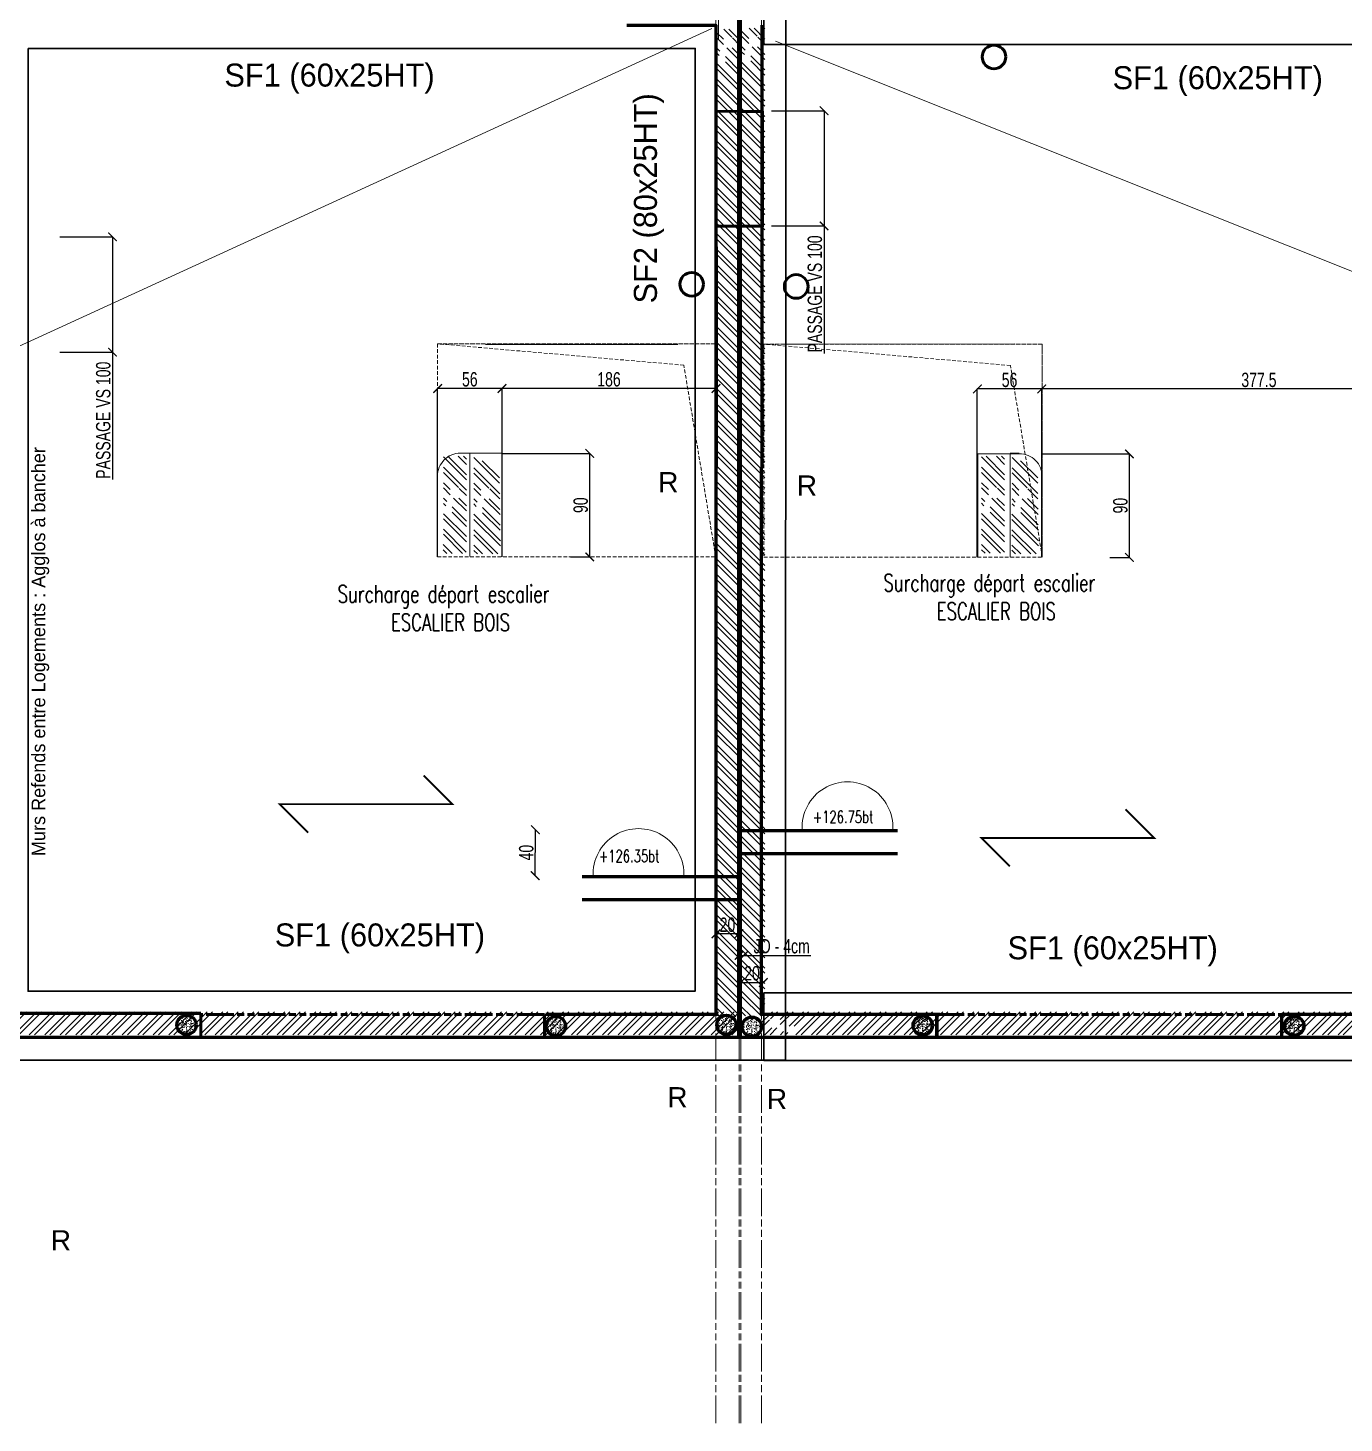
# Model space of a CAD drawing. Header units: metres. Extents: x -12536 to 12621, y -17191 to 9596.
# Drawn here: x -5054 to -3909, y -3121 to -1907 of the extents above; entities that cross this region are included whole.
import ezdxf

# ---------------------------------------------------------------- set-up
doc = ezdxf.new("R2010")
doc.units = ezdxf.units.M
doc.header["$MEASUREMENT"] = 0
doc.header["$PDMODE"] = 2
doc.header["$PDSIZE"] = 0.25
doc.linetypes.add('ACAD_ISO09W100', pattern=[45, 24, -3, 6, -3, 6, -3])
doc.linetypes.add('CACHE2', pattern=[4.7625, 3.175, -1.5875])
for name, color, linetype, lineweight in [('B-COT', 1, 'Continuous', 18), ('B-HAC', 8, 'Continuous', 9), ('B-HACH', 8, 'Continuous', 9), ('B-TEXT-NIVEAU', 3, 'Continuous', 20), ('B-TITRE POTEAUX', 7, 'Continuous', 60), ('B-VOILE-BA', 7, 'Continuous', 60), ('DALLE', 5, 'Continuous', 9)]:
    doc.layers.add(name, color=color, linetype=linetype, lineweight=lineweight)
doc.layers.add('B-HATCH-RELEVE', color=7, linetype='Continuous')
doc.layers.add('Calque commun', color=7, linetype='Continuous')
doc.styles.add('Arial', font='arial.ttf', dxfattribs={"height": 0.128})
doc.styles.add('Century Gothic4', font='GOTHIC.TTF', dxfattribs={"height": 0.4})
doc.styles.add('TEXTE', font='arial.ttf', dxfattribs={"width": 0.7})
doc.styles.add('TEXTE100', font='romans.shx', dxfattribs={"width": 0.7, "height": 0.3})
doc.dimstyles.new('COT 50', dxfattribs={"dimscale": 0.05, "dimtxt": 250, "dimasz": 150, "dimexe": 1, "dimexo": 2, "dimgap": 30, "dimtad": 1, "dimdec": 1, "dimrnd": 0.5, "dimzin": 12, "dimdsep": 46, "dimtxsty": 'TEXTE', "dimblk1": 'ARCHTICK', "dimblk2": 'ARCHTICK', "dimsah": 1, "dimcen": 0, "dimdle": 1.5, "dimclrd": 1, "dimclre": 1, "dimclrt": 3, "dimadec": 0, "dimazin": 0, "dimtfac": 1, "dimtdec": 1, "dimtmove": 0, "dimatfit": 3, "dimldrblk": 'ARCHTICK', "dimfxl": 1, "dimtolj": 1, "dimtzin": 0, "dimarcsym": 0})

# ---------------------------------------------------------------- blocks, each defined once
blk = doc.blocks.new('_ArchTick')
at = {"color": 0, "linetype": 'ByBlock', "const_width": 0.15}
blk.add_lwpolyline([(-0.5, -0.5), (0.5, 0.5)], dxfattribs=at)
blk = doc.blocks.new('*D1848')
at = {"layer": 'B-HATCH-RELEVE', "color": 1, "lineweight": -2, "transparency": 16777216}
for p, q in [((-4172.1, -2277.6), (-4095.9, -2277.6)), ((-4096, -2367.7), (-4096, -2277.6)), ((-4112.9, -2367.6), (-4095.9, -2367.6))]:
    blk.add_line(p, q, dxfattribs=at)
at = {"layer": 'Defpoints', "color": 0, "transparency": 16777216}
for p in [(-4172.2, -2277.6), (-4096, -2277.6), (-4113, -2367.6)]:
    blk.add_point(p, dxfattribs=at)
at = {"layer": 'B-HATCH-RELEVE', "color": 1, "lineweight": -2, "transparency": 16777216, "xscale": 7.5, "yscale": 7.5, "zscale": 7.5}
for p, rotation in [((-4096, -2277.6), 90), ((-4096, -2367.6), 270)]:
    blk.add_blockref('_ArchTick', p, dxfattribs=dict(at, rotation=rotation))
at = {"layer": 'B-HATCH-RELEVE', "color": 3, "transparency": 16777216, "insert": (-4103.8, -2322.6), "char_height": 12.5, "attachment_point": 5, "rotation": 90, "style": 'TEXTE'}
blk.add_mtext('\\A1;90', dxfattribs=at)
blk = doc.blocks.new('*D1849')
at = {"layer": 'B-HATCH-RELEVE', "color": 1, "lineweight": -2, "transparency": 16777216}
for p, q in [((-3794.5, -2221.1), (-4172.3, -2221.1)), ((-4172.2, -2367.5), (-4172.2, -2221.1)), ((-3794.6, -2367.5), (-3794.6, -2221.1))]:
    blk.add_line(p, q, dxfattribs=at)
at = {"layer": 'Defpoints', "color": 0, "transparency": 16777216}
for p in [(-4172.2, -2221.1), (-4172.2, -2367.6), (-3794.6, -2367.6)]:
    blk.add_point(p, dxfattribs=at)
at = {"layer": 'B-HATCH-RELEVE', "color": 1, "lineweight": -2, "transparency": 16777216, "xscale": 7.5, "yscale": 7.5, "zscale": 7.5, "rotation": 180}
blk.add_blockref('_ArchTick', (-4172.2, -2221.1), dxfattribs=at)
at = {"layer": 'B-HATCH-RELEVE', "color": 1, "lineweight": -2, "transparency": 16777216, "xscale": 7.5, "yscale": 7.5, "zscale": 7.5}
blk.add_blockref('_ArchTick', (-3794.6, -2221.1), dxfattribs=at)
at = {"layer": 'B-HATCH-RELEVE', "color": 3, "transparency": 16777216, "insert": (-3983.4, -2213.3), "char_height": 12.5, "attachment_point": 5, "style": 'TEXTE'}
blk.add_mtext('\\A1;377.5', dxfattribs=at)
blk = doc.blocks.new('*D1850')
at = {"layer": 'B-HATCH-RELEVE', "color": 1, "lineweight": -2, "transparency": 16777216}
for p, q in [((-4172.2, -2221.1), (-4228.3, -2221.1)), ((-4228.2, -2367.5), (-4228.2, -2221.1)), ((-4172.2, -2367.5), (-4172.2, -2221.1))]:
    blk.add_line(p, q, dxfattribs=at)
at = {"layer": 'Defpoints', "color": 0, "transparency": 16777216}
for p in [(-4228.2, -2221.1), (-4228.2, -2367.6), (-4172.2, -2367.6)]:
    blk.add_point(p, dxfattribs=at)
at = {"layer": 'B-HATCH-RELEVE', "color": 1, "lineweight": -2, "transparency": 16777216, "xscale": 7.5, "yscale": 7.5, "zscale": 7.5, "rotation": 180}
blk.add_blockref('_ArchTick', (-4228.2, -2221.1), dxfattribs=at)
at = {"layer": 'B-HATCH-RELEVE', "color": 1, "lineweight": -2, "transparency": 16777216, "xscale": 7.5, "yscale": 7.5, "zscale": 7.5}
blk.add_blockref('_ArchTick', (-4172.2, -2221.1), dxfattribs=at)
at = {"layer": 'B-HATCH-RELEVE', "color": 3, "transparency": 16777216, "insert": (-4200.2, -2213.3), "char_height": 12.5, "attachment_point": 5, "style": 'TEXTE'}
blk.add_mtext('\\A1;56', dxfattribs=at)
blk = doc.blocks.new('*D1854')
at = {"layer": 'B-HATCH-RELEVE', "color": 1, "lineweight": -2, "transparency": 16777216}
for p, q in [((-4641.3, -2277.2), (-4565.1, -2277.2)), ((-4565.1, -2367.3), (-4565.1, -2277.1)), ((-4582, -2367.2), (-4565.1, -2367.2))]:
    blk.add_line(p, q, dxfattribs=at)
at = {"layer": 'Defpoints', "color": 0, "transparency": 16777216}
for p in [(-4641.4, -2277.2), (-4565.1, -2277.2), (-4582.1, -2367.2)]:
    blk.add_point(p, dxfattribs=at)
at = {"layer": 'B-HATCH-RELEVE', "color": 1, "lineweight": -2, "transparency": 16777216, "xscale": 7.5, "yscale": 7.5, "zscale": 7.5}
for p, rotation in [((-4565.1, -2277.2), 90), ((-4565.1, -2367.2), 270)]:
    blk.add_blockref('_ArchTick', p, dxfattribs=dict(at, rotation=rotation))
at = {"layer": 'B-HATCH-RELEVE', "color": 3, "transparency": 16777216, "insert": (-4573, -2322.2), "char_height": 12.5, "attachment_point": 5, "rotation": 90, "style": 'TEXTE'}
blk.add_mtext('\\A1;90', dxfattribs=at)
blk = doc.blocks.new('*D1855')
at = {"layer": 'B-HATCH-RELEVE', "color": 1, "lineweight": -2, "transparency": 16777216}
for p, q in [((-4455.3, -2220.7), (-4641.5, -2220.7)), ((-4641.4, -2367.1), (-4641.4, -2220.7)), ((-4455.4, -2367.1), (-4455.4, -2220.7))]:
    blk.add_line(p, q, dxfattribs=at)
at = {"layer": 'Defpoints', "color": 0, "transparency": 16777216}
for p in [(-4641.4, -2220.7), (-4641.4, -2367.2), (-4455.4, -2367.2)]:
    blk.add_point(p, dxfattribs=at)
at = {"layer": 'B-HATCH-RELEVE', "color": 1, "lineweight": -2, "transparency": 16777216, "xscale": 7.5, "yscale": 7.5, "zscale": 7.5, "rotation": 180}
blk.add_blockref('_ArchTick', (-4641.4, -2220.7), dxfattribs=at)
at = {"layer": 'B-HATCH-RELEVE', "color": 1, "lineweight": -2, "transparency": 16777216, "xscale": 7.5, "yscale": 7.5, "zscale": 7.5}
blk.add_blockref('_ArchTick', (-4455.4, -2220.7), dxfattribs=at)
at = {"layer": 'B-HATCH-RELEVE', "color": 3, "transparency": 16777216, "insert": (-4548.4, -2212.8), "char_height": 12.5, "attachment_point": 5, "style": 'TEXTE'}
blk.add_mtext('\\A1;186', dxfattribs=at)
blk = doc.blocks.new('*D1856')
at = {"layer": 'B-HATCH-RELEVE', "color": 1, "lineweight": -2, "transparency": 16777216}
for p, q in [((-4641.3, -2220.7), (-4697.5, -2220.7)), ((-4697.4, -2367.1), (-4697.4, -2220.7)), ((-4641.4, -2367.1), (-4641.4, -2220.7))]:
    blk.add_line(p, q, dxfattribs=at)
at = {"layer": 'Defpoints', "color": 0, "transparency": 16777216}
for p in [(-4697.4, -2220.7), (-4697.4, -2367.2), (-4641.4, -2367.2)]:
    blk.add_point(p, dxfattribs=at)
at = {"layer": 'B-HATCH-RELEVE', "color": 1, "lineweight": -2, "transparency": 16777216, "xscale": 7.5, "yscale": 7.5, "zscale": 7.5, "rotation": 180}
blk.add_blockref('_ArchTick', (-4697.4, -2220.7), dxfattribs=at)
at = {"layer": 'B-HATCH-RELEVE', "color": 1, "lineweight": -2, "transparency": 16777216, "xscale": 7.5, "yscale": 7.5, "zscale": 7.5}
blk.add_blockref('_ArchTick', (-4641.4, -2220.7), dxfattribs=at)
at = {"layer": 'B-HATCH-RELEVE', "color": 3, "transparency": 16777216, "insert": (-4669.4, -2212.8), "char_height": 12.5, "attachment_point": 5, "style": 'TEXTE'}
blk.add_mtext('\\A1;56', dxfattribs=at)
blk = doc.blocks.new('*D1857')
at = {"layer": 'B-HATCH-RELEVE', "color": 1, "linetype": 'ByBlock', "lineweight": -2, "transparency": 16777216}
for p, q in [((-4612.6, -2644.5), (-4612.4, -2604.4)), ((-4612.4, -2604.5), (-4612.4, -2604.5)), ((-4612.6, -2644.4), (-4612.6, -2644.4))]:
    blk.add_line(p, q, dxfattribs=at)
at = {"layer": 'Defpoints', "color": 0, "transparency": 16777216}
for p in [(-4612.4, -2604.5), (-4433.9, -2605.3), (-4434.1, -2645.3)]:
    blk.add_point(p, dxfattribs=at)
at = {"layer": 'B-HATCH-RELEVE', "color": 1, "lineweight": -2, "transparency": 16777216, "xscale": 7.5, "yscale": 7.5, "zscale": 7.5}
for p, rotation in [((-4612.4, -2604.5), 89.7202631733042), ((-4612.6, -2644.4), 269.7202631733042)]:
    blk.add_blockref('_ArchTick', p, dxfattribs=dict(at, rotation=rotation))
at = {"layer": 'B-HATCH-RELEVE', "color": 3, "transparency": 16777216, "insert": (-4620.3, -2624.4), "char_height": 12.5, "attachment_point": 5, "rotation": 89.7203, "style": 'TEXTE'}
blk.add_mtext('\\A1;40', dxfattribs=at)
blk = doc.blocks.new('*D1858')
at = {"layer": 'B-HATCH-RELEVE', "color": 1, "linetype": 'ByBlock', "lineweight": -2, "transparency": 16777216}
for p, q in [((-4435.4, -2713.8), (-4431.2, -2713.8)), ((-4435.3, -2713.8), (-4435.3, -2713.8)), ((-4431.2, -2713.8), (-4431.2, -2713.8)), ((-4431.2, -2713.8), (-4372.9, -2713.8))]:
    blk.add_line(p, q, dxfattribs=at)
at = {"layer": 'Defpoints', "color": 0, "transparency": 16777216}
for p in [(-4435.3, -2645.9), (-4431.2, -2645.9), (-4431.2, -2713.8)]:
    blk.add_point(p, dxfattribs=at)
at = {"layer": 'B-HATCH-RELEVE', "color": 1, "lineweight": -2, "transparency": 16777216, "xscale": 7.5, "yscale": 7.5, "zscale": 7.5, "rotation": 180}
blk.add_blockref('_ArchTick', (-4435.3, -2713.8), dxfattribs=at)
at = {"layer": 'B-HATCH-RELEVE', "color": 1, "lineweight": -2, "transparency": 16777216, "xscale": 7.5, "yscale": 7.5, "zscale": 7.5}
blk.add_blockref('_ArchTick', (-4431.2, -2713.8), dxfattribs=at)
at = {"layer": 'B-HATCH-RELEVE', "color": 3, "transparency": 16777216, "insert": (-4398.3, -2705.9), "char_height": 12.5, "attachment_point": 5, "style": 'TEXTE'}
blk.add_mtext('\\A1;JD - 4cm', dxfattribs=at)
blk = doc.blocks.new('*D1859')
at = {"layer": 'B-HATCH-RELEVE', "color": 1, "linetype": 'ByBlock', "lineweight": -2, "transparency": 16777216}
for p, q in [((-4435.4, -2695), (-4455.5, -2695)), ((-4455.4, -2695), (-4455.4, -2695)), ((-4435.5, -2695), (-4435.5, -2695))]:
    blk.add_line(p, q, dxfattribs=at)
at = {"layer": 'Defpoints', "color": 0, "transparency": 16777216}
for p in [(-4455.4, -2695), (-4455.4, -2695.1), (-4435.5, -2695.1)]:
    blk.add_point(p, dxfattribs=at)
at = {"layer": 'B-HATCH-RELEVE', "color": 1, "lineweight": -2, "transparency": 16777216, "xscale": 7.5, "yscale": 7.5, "zscale": 7.5, "rotation": 180}
blk.add_blockref('_ArchTick', (-4455.4, -2695), dxfattribs=at)
at = {"layer": 'B-HATCH-RELEVE', "color": 1, "lineweight": -2, "transparency": 16777216, "xscale": 7.5, "yscale": 7.5, "zscale": 7.5}
blk.add_blockref('_ArchTick', (-4435.5, -2695), dxfattribs=at)
at = {"layer": 'B-HATCH-RELEVE', "color": 3, "transparency": 16777216, "insert": (-4445.4, -2687.2), "char_height": 12.5, "attachment_point": 5, "style": 'TEXTE'}
blk.add_mtext('\\A1;20', dxfattribs=at)
blk = doc.blocks.new('*D1860')
at = {"layer": 'B-HATCH-RELEVE', "color": 1, "linetype": 'ByBlock', "lineweight": -2, "transparency": 16777216}
for p, q in [((-4434.1, -2737.3), (-4414.1, -2737.3)), ((-4434, -2737.3), (-4434, -2737.3)), ((-4414.2, -2737.3), (-4414.2, -2737.3))]:
    blk.add_line(p, q, dxfattribs=at)
at = {"layer": 'Defpoints', "color": 0, "transparency": 16777216}
for p in [(-4434, -2728.4), (-4414.2, -2728.4), (-4414.2, -2737.3)]:
    blk.add_point(p, dxfattribs=at)
at = {"layer": 'B-HATCH-RELEVE', "color": 1, "lineweight": -2, "transparency": 16777216, "xscale": 7.5, "yscale": 7.5, "zscale": 7.5, "rotation": 180}
blk.add_blockref('_ArchTick', (-4434, -2737.3), dxfattribs=at)
at = {"layer": 'B-HATCH-RELEVE', "color": 1, "lineweight": -2, "transparency": 16777216, "xscale": 7.5, "yscale": 7.5, "zscale": 7.5}
blk.add_blockref('_ArchTick', (-4414.2, -2737.3), dxfattribs=at)
at = {"layer": 'B-HATCH-RELEVE', "color": 3, "transparency": 16777216, "insert": (-4424.1, -2729.4), "char_height": 12.5, "attachment_point": 5, "style": 'TEXTE'}
blk.add_mtext('\\A1;20', dxfattribs=at)
blk = doc.blocks.new('*D2149')
at = {"layer": 'B-HATCH-RELEVE', "color": 1, "lineweight": -2, "transparency": 16777216}
for p, q in [((-5025.8, -2088.8), (-4980, -2088.8)), ((-4980, -2088.8), (-4980, -2189.1)), ((-5025.8, -2189.1), (-4980, -2189.1)), ((-4980, -2189.1), (-4980, -2300))]:
    blk.add_line(p, q, dxfattribs=at)
at = {"layer": 'Defpoints', "color": 0, "transparency": 16777216}
for p in [(-5025.9, -2088.8), (-5025.9, -2189.1), (-4980, -2189.1)]:
    blk.add_point(p, dxfattribs=at)
at = {"layer": 'B-HATCH-RELEVE', "color": 1, "lineweight": -2, "transparency": 16777216, "xscale": 7.5, "yscale": 7.5, "zscale": 7.5}
for p, rotation in [((-4980, -2088.8), 90), ((-4980, -2189.1), 270)]:
    blk.add_blockref('_ArchTick', p, dxfattribs=dict(at, rotation=rotation))
at = {"layer": 'B-HATCH-RELEVE', "color": 3, "transparency": 16777216, "insert": (-4988, -2248.3), "char_height": 12.5, "attachment_point": 5, "rotation": 90, "style": 'TEXTE'}
blk.add_mtext('\\A1;PASSAGE VS 100', dxfattribs=at)
blk = doc.blocks.new('*D2150')
at = {"layer": 'B-HATCH-RELEVE', "color": 1, "lineweight": -2, "transparency": 16777216}
for p, q in [((-4407.1, -1979.1), (-4361.3, -1979.1)), ((-4361.4, -1979), (-4361.4, -2079.3)), ((-4407.1, -2079.3), (-4361.3, -2079.3)), ((-4361.4, -2079.3), (-4361.4, -2190.2))]:
    blk.add_line(p, q, dxfattribs=at)
at = {"layer": 'Defpoints', "color": 0, "transparency": 16777216}
for p in [(-4407.2, -1979.1), (-4407.2, -2079.3), (-4361.4, -2079.3)]:
    blk.add_point(p, dxfattribs=at)
at = {"layer": 'B-HATCH-RELEVE', "color": 1, "lineweight": -2, "transparency": 16777216, "xscale": 7.5, "yscale": 7.5, "zscale": 7.5}
for p, rotation in [((-4361.4, -1979.1), 90), ((-4361.4, -2079.3), 270)]:
    blk.add_blockref('_ArchTick', p, dxfattribs=dict(at, rotation=rotation))
at = {"layer": 'B-HATCH-RELEVE', "color": 3, "transparency": 16777216, "insert": (-4369.4, -2138.5), "char_height": 12.5, "attachment_point": 5, "rotation": 90, "style": 'TEXTE'}
blk.add_mtext('\\A1;PASSAGE VS 100', dxfattribs=at)

msp = doc.modelspace()

# ---------------------------------------------------------------- hatches: boundary and pattern name
at = {"layer": 'B-HAC'}
h = msp.add_hatch(dxfattribs=at)
h.set_pattern_fill('ANSI32', color=256, angle=-90)
h.set_pattern_definition([(315, (87649.836, 60974.641), (6.7351921, 6.7351921), []), (315, (87649.836, 60970.151), (6.7351921, 6.7351921), [])])
h.paths.add_polyline_path([(-4434.836, -1908.06), (-4434.912, -2767.143), (-4454.912, -2767.143), (-4454.836, -1908.06)])
h.paths.add_polyline_path([(-4452.75, -1927.222), (-4447.242, -1927.297), (-4447.242, -1937.64), (-4452.75, -1937.566)], flags=16)
h.paths.add_polyline_path([(-4448.841, -1915.065), (-4441.008, -1915.02), (-4440.982, -1924.292), (-4448.815, -1924.337)], flags=16)
h = msp.add_hatch(dxfattribs=at)
h.set_pattern_fill('ANSI32', color=256, angle=-90)
h.set_pattern_definition([(315, (87671.886, 60975.375), (6.7351921, 6.7351921), []), (315, (87671.886, 60970.885), (6.7351921, 6.7351921), [])])
h.paths.add_polyline_path([(-4412.785, -1907.326), (-4412.861, -2766.409), (-4432.861, -2766.409), (-4432.785, -1907.326)])
h.paths.add_polyline_path([(-4430.7, -1926.488), (-4425.191, -1926.562), (-4425.191, -1936.906), (-4430.7, -1936.831)], flags=16)
h.paths.add_polyline_path([(-4426.791, -1914.331), (-4418.957, -1914.286), (-4418.931, -1923.558), (-4426.765, -1923.603)], flags=16)
h = msp.add_hatch(dxfattribs=at)
h.set_pattern_fill('ANSI32', color=256)
h.set_pattern_definition([(45, (-67978.302, 89321.767), (-6.7351921, 6.7351921), []), (45, (-67973.812, 89321.767), (-6.7351921, 6.7351921), [])])
h.paths.add_polyline_path([(-5095.601, -2762.904), (-4436.758, -2762.98), (-4436.758, -2782.98), (-5095.601, -2782.904)])
h.paths.add_polyline_path([(-5076.439, -2780.818), (-5076.365, -2775.31), (-5066.021, -2775.31), (-5066.096, -2780.818)], flags=16)
h.paths.add_polyline_path([(-5088.596, -2776.909), (-5088.641, -2769.076), (-5079.369, -2769.05), (-5079.324, -2776.883)], flags=16)
h = msp.add_hatch(dxfattribs=at)
h.set_pattern_fill('ANSI32', color=256)
h.set_pattern_definition([(45, (-67298.461, 89321.832), (-6.7351921, 6.7351921), []), (45, (-67293.971, 89321.832), (-6.7351921, 6.7351921), [])])
h.paths.add_polyline_path([(-4415.76, -2762.839), (-3756.917, -2762.915), (-3756.917, -2782.915), (-4415.76, -2782.839)])
h.paths.add_polyline_path([(-4396.598, -2780.754), (-4396.524, -2775.245), (-4386.18, -2775.245), (-4386.255, -2780.754)], flags=16)
h.paths.add_polyline_path([(-4408.755, -2776.844), (-4408.8, -2769.011), (-4399.528, -2768.985), (-4399.484, -2776.818)], flags=16)
at = {"layer": 'B-HACH', "ltscale": 0.225}
h = msp.add_hatch(dxfattribs=at)
h.set_pattern_fill('AR-CONC', color=256, scale=0.028, style=0)
h.set_pattern_definition([(50, (3018.9062, 8562.164), (5.1011707, -0.4462944), [0.5334, -5.8674]), (355, (3018.906, 8562.164), (-0.9867991, 5.349586), [0.42672, -4.69392]), (100.451, (3019.3313, 8562.1266), (4.11439, 4.9032673), [0.45332, -4.98652]), (46.1842, (3018.906, 8563.586), (7.5902131, -1.1771852), [0.8001, -8.8011]), (96.6356, (3019.539, 8563.488), (6.6473186, 6.9279156), [0.67998, -7.47978]), (351.184, (3018.906, 8563.586), (6.647329, 6.9279033), [0.64008, -7.04088]), (21, (3019.6174, 8563.2306), (4.2452166, -2.8634345), [0.5334, -5.8674]), (326, (3019.6174, 8563.2306), (1.7304568, 5.157263), [0.42672, -4.69392]), (71.4514, (3019.971, 8562.992), (5.9756617, 2.29384), [0.45332, -4.98652]), (37.5, (3018.9062, 8562.1638), (0.0864809, 2.3675411), [0, -4.637024, 0, -4.76504, 0, -4.7117]), (7.5, (3018.9062, 8562.1638), (1.87095055, 2.8050561), [0, -2.716784, 0, -4.530344, 0, -1.79578]), (327.5, (3017.3203, 8562.1638), (3.79653666, -0.16040483), [0, -1.778, 0, -5.54736, 0, -7.36092]), (317.5, (3016.609, 8562.1638), (4.1476171, 0.71194175), [0, -2.3114, 0, -3.684016, 0, -5.22732])])
h.paths.add_polyline_path([(-4907.281, -2774.299, 1), (-4924.081, -2774.299, 1)])
h = msp.add_hatch(dxfattribs=at)
h.set_pattern_fill('AR-CONC', color=256, scale=0.028, style=0)
h.set_pattern_definition([(50, (3488.3317, 8562.1374), (5.1011707, -0.4462944), [0.5334, -5.8674]), (355, (3488.3317, 8562.1374), (-0.9867991, 5.349586), [0.42672, -4.69392]), (100.451, (3488.757, 8562.1), (4.11439, 4.9032673), [0.45332, -4.98652]), (46.1842, (3488.332, 8563.56), (7.5902131, -1.1771852), [0.8001, -8.8011]), (96.6356, (3488.964, 8563.462), (6.6473186, 6.9279156), [0.67998, -7.47978]), (351.184, (3488.332, 8563.56), (6.647329, 6.9279033), [0.64008, -7.04088]), (21, (3489.043, 8563.204), (4.2452166, -2.8634345), [0.5334, -5.8674]), (326, (3489.043, 8563.204), (1.7304568, 5.157263), [0.42672, -4.69392]), (71.4514, (3489.3967, 8562.9656), (5.9756617, 2.29384), [0.45332, -4.98652]), (37.5, (3488.3317, 8562.1374), (0.0864809, 2.3675411), [0, -4.637024, 0, -4.76504, 0, -4.7117]), (7.5, (3488.3317, 8562.1374), (1.87095055, 2.8050561), [0, -2.716784, 0, -4.530344, 0, -1.79578]), (327.5, (3486.7457, 8562.1374), (3.79653666, -0.16040483), [0, -1.778, 0, -5.54736, 0, -7.36092]), (317.5, (3486.0345, 8562.1374), (4.1476171, 0.71194175), [0, -2.3114, 0, -3.684016, 0, -5.22732])])
h.paths.add_polyline_path([(-4437.856, -2774.326, 1), (-4454.656, -2774.326, 1)])
h = msp.add_hatch(dxfattribs=at)
h.set_pattern_fill('AR-CONC', color=256, scale=0.028, style=0)
h.set_pattern_definition([(50, (3658.9068, 8561.7007), (5.1011707, -0.4462944), [0.5334, -5.8674]), (355, (3658.907, 8561.7007), (-0.9867991, 5.349586), [0.42672, -4.69392]), (100.451, (3659.332, 8561.6635), (4.11439, 4.9032673), [0.45332, -4.98652]), (46.1842, (3658.907, 8563.123), (7.5902131, -1.1771852), [0.8001, -8.8011]), (96.6356, (3659.539, 8563.025), (6.6473186, 6.9279156), [0.67998, -7.47978]), (351.184, (3658.907, 8563.123), (6.647329, 6.9279033), [0.64008, -7.04088]), (21, (3659.618, 8562.7675), (4.2452166, -2.8634345), [0.5334, -5.8674]), (326, (3659.618, 8562.7675), (1.7304568, 5.157263), [0.42672, -4.69392]), (71.4514, (3659.9717, 8562.529), (5.9756617, 2.29384), [0.45332, -4.98652]), (37.5, (3658.9068, 8561.7007), (0.0864809, 2.3675411), [0, -4.637024, 0, -4.76504, 0, -4.7117]), (7.5, (3658.9068, 8561.7007), (1.87095055, 2.8050561), [0, -2.716784, 0, -4.530344, 0, -1.79578]), (327.5, (3657.3208, 8561.7007), (3.79653666, -0.16040483), [0, -1.778, 0, -5.54736, 0, -7.36092]), (317.5, (3656.6096, 8561.7007), (4.1476171, 0.71194175), [0, -2.3114, 0, -3.684016, 0, -5.22732])])
h.paths.add_polyline_path([(-4267.28, -2774.763, 1), (-4284.08, -2774.763, 1)])
h = msp.add_hatch(dxfattribs=at)
h.set_pattern_fill('AR-CONC', color=256, scale=0.028, style=0)
h.set_pattern_definition([(50, (3981.876, 8561.2713), (5.1011707, -0.4462944), [0.5334, -5.8674]), (355, (3981.876, 8561.2713), (-0.9867991, 5.349586), [0.42672, -4.69392]), (100.451, (3982.301, 8561.234), (4.11439, 4.9032673), [0.45332, -4.98652]), (46.1842, (3981.876, 8562.694), (7.5902131, -1.1771852), [0.8001, -8.8011]), (96.6356, (3982.5085, 8562.596), (6.6473186, 6.9279156), [0.67998, -7.47978]), (351.184, (3981.876, 8562.694), (6.647329, 6.9279033), [0.64008, -7.04088]), (21, (3982.587, 8562.338), (4.2452166, -2.8634345), [0.5334, -5.8674]), (326, (3982.587, 8562.338), (1.7304568, 5.157263), [0.42672, -4.69392]), (71.4514, (3982.941, 8562.0995), (5.9756617, 2.29384), [0.45332, -4.98652]), (37.5, (3981.876, 8561.2713), (0.0864809, 2.3675411), [0, -4.637024, 0, -4.76504, 0, -4.7117]), (7.5, (3981.876, 8561.2713), (1.87095055, 2.8050561), [0, -2.716784, 0, -4.530344, 0, -1.79578]), (327.5, (3980.29, 8561.2713), (3.79653666, -0.16040483), [0, -1.778, 0, -5.54736, 0, -7.36092]), (317.5, (3979.5788, 8561.2713), (4.1476171, 0.71194175), [0, -2.3114, 0, -3.684016, 0, -5.22732])])
h.paths.add_polyline_path([(-3944.311, -2775.192, 1), (-3961.111, -2775.192, 1)])
h = msp.add_hatch(dxfattribs=at)
h.set_pattern_fill('AR-CONC', color=256, scale=0.028, style=0)
h.set_pattern_definition([(50, (3340.0435, 8561.1623), (5.1011707, -0.4462944), [0.5334, -5.8674]), (355, (3340.0435, 8561.1623), (-0.9867991, 5.349586), [0.42672, -4.69392]), (100.451, (3340.4686, 8561.125), (4.11439, 4.9032673), [0.45332, -4.98652]), (46.1842, (3340.0435, 8562.5847), (7.5902131, -1.1771852), [0.8001, -8.8011]), (96.6356, (3340.676, 8562.4866), (6.6473186, 6.9279156), [0.67998, -7.47978]), (351.184, (3340.0435, 8562.585), (6.647329, 6.9279033), [0.64008, -7.04088]), (21, (3340.7547, 8562.229), (4.2452166, -2.8634345), [0.5334, -5.8674]), (326, (3340.7547, 8562.229), (1.7304568, 5.157263), [0.42672, -4.69392]), (71.4514, (3341.1084, 8561.9904), (5.9756617, 2.29384), [0.45332, -4.98652]), (37.5, (3340.0435, 8561.1623), (0.0864809, 2.3675411), [0, -4.637024, 0, -4.76504, 0, -4.7117]), (7.5, (3340.0435, 8561.1623), (1.87095055, 2.8050561), [0, -2.716784, 0, -4.530344, 0, -1.79578]), (327.5, (3338.4575, 8561.1623), (3.79653666, -0.16040483), [0, -1.778, 0, -5.54736, 0, -7.36092]), (317.5, (3337.7463, 8561.1623), (4.1476171, 0.71194175), [0, -2.3114, 0, -3.684016, 0, -5.22732])])
h.paths.add_polyline_path([(-4586.144, -2775.301, 1), (-4602.944, -2775.301, 1)])
h = msp.add_hatch(dxfattribs=at)
h.set_pattern_fill('AR-CONC', color=256, scale=0.028, style=0)
h.set_pattern_definition([(50, (3510.3013, 8560.674), (5.1011707, -0.4462944), [0.5334, -5.8674]), (355, (3510.3013, 8560.674), (-0.9867991, 5.349586), [0.42672, -4.69392]), (100.451, (3510.7264, 8560.6366), (4.11439, 4.9032673), [0.45332, -4.98652]), (46.1842, (3510.3013, 8562.096), (7.5902131, -1.1771852), [0.8001, -8.8011]), (96.6356, (3510.934, 8561.998), (6.6473186, 6.9279156), [0.67998, -7.47978]), (351.184, (3510.301, 8562.096), (6.647329, 6.9279033), [0.64008, -7.04088]), (21, (3511.0125, 8561.7406), (4.2452166, -2.8634345), [0.5334, -5.8674]), (326, (3511.0125, 8561.7406), (1.7304568, 5.157263), [0.42672, -4.69392]), (71.4514, (3511.3663, 8561.502), (5.9756617, 2.29384), [0.45332, -4.98652]), (37.5, (3510.3013, 8560.6738), (0.0864809, 2.3675411), [0, -4.637024, 0, -4.76504, 0, -4.7117]), (7.5, (3510.3013, 8560.6738), (1.87095055, 2.8050561), [0, -2.716784, 0, -4.530344, 0, -1.79578]), (327.5, (3508.7154, 8560.6738), (3.79653666, -0.16040483), [0, -1.778, 0, -5.54736, 0, -7.36092]), (317.5, (3508.0042, 8560.6738), (4.1476171, 0.71194175), [0, -2.3114, 0, -3.684016, 0, -5.22732])])
h.paths.add_polyline_path([(-4415.886, -2775.789, 1), (-4432.686, -2775.789, 1)])
at = {"layer": 'Calque commun', "linetype": 'Continuous', "lineweight": 5}
h = msp.add_hatch(dxfattribs=at)
h.set_pattern_fill('ANSI32', color=6, angle=-90)
h.set_pattern_definition([(315, (87412.318, 60582.858), (6.7351921, 6.7351921), []), (315, (87412.318, 60578.367), (6.7351921, 6.7351921), [])])
h.paths.add_polyline_path([(-4672.353, -2279.662), (-4672.429, -2364.125), (-4692.429, -2364.125), (-4692.353, -2279.662)])
h.paths.add_polyline_path([(-4690.268, -2319.005), (-4684.76, -2319.08), (-4684.76, -2329.424), (-4690.268, -2329.349)], flags=16)
h.paths.add_polyline_path([(-4686.359, -2306.848), (-4678.526, -2306.804), (-4678.5, -2316.076), (-4686.333, -2316.12)], flags=16)
h = msp.add_hatch(dxfattribs=at)
h.set_pattern_fill('ANSI32', color=6, angle=-90)
h.set_pattern_definition([(315, (87438.818, 60582.358), (6.7351921, 6.7351921), []), (315, (87438.818, 60577.867), (6.7351921, 6.7351921), [])])
h.paths.add_polyline_path([(-4643.692, -2290.516), (-4642.692, -2364.516), (-4665.929, -2364.625), (-4665.853, -2280.162)])
h.paths.add_polyline_path([(-4663.768, -2319.505), (-4658.26, -2319.58), (-4658.26, -2329.924), (-4663.768, -2329.849)], flags=16)
h.paths.add_polyline_path([(-4659.859, -2307.348), (-4652.026, -2307.304), (-4652, -2316.576), (-4659.833, -2316.62)], flags=16)
h = msp.add_hatch(dxfattribs=at)
h.set_pattern_fill('ANSI32', color=6, angle=-90)
h.set_pattern_definition([(315, (87880.155, 60582.916), (6.7351921, 6.7351921), []), (315, (87880.155, 60578.426), (6.7351921, 6.7351921), [])])
h.paths.add_polyline_path([(-4204.516, -2279.603), (-4204.592, -2364.067), (-4224.592, -2364.067), (-4224.516, -2279.603)])
h.paths.add_polyline_path([(-4222.431, -2318.947), (-4216.922, -2319.022), (-4216.922, -2329.365), (-4222.431, -2329.291)], flags=16)
h.paths.add_polyline_path([(-4218.521, -2306.79), (-4210.688, -2306.745), (-4210.662, -2316.017), (-4218.495, -2316.062)], flags=16)
h = msp.add_hatch(dxfattribs=at)
h.set_pattern_fill('ANSI32', color=6, angle=-90)
h.set_pattern_definition([(315, (87906.655, 60582.416), (6.7351921, 6.7351921), []), (315, (87906.655, 60577.926), (6.7351921, 6.7351921), [])])
h.paths.add_polyline_path([(-4175.855, -2290.458), (-4174.855, -2364.458), (-4198.092, -2364.567), (-4198.016, -2280.103)])
h.paths.add_polyline_path([(-4195.931, -2319.447), (-4190.422, -2319.522), (-4190.422, -2329.865), (-4195.931, -2329.791)], flags=16)
h.paths.add_polyline_path([(-4192.021, -2307.29), (-4184.188, -2307.245), (-4184.162, -2316.517), (-4191.995, -2316.562)], flags=16)

# ---------------------------------------------------------------- linework, layer by layer
at = {"layer": 'B-COT', "linetype": 'ACAD_ISO09W100'}
for p, q in [((-4455.382, -3120.607), (-4455.382, -1761.278)), ((-4435.382, -3120.607), (-4435.382, -1761.43)), ((-4433.92, -3120.607), (-4433.92, -1761.448)), ((-4415.785, -3120.607), (-4415.785, -1761.876))]:
    msp.add_line(p, q, dxfattribs=at)
at = {"layer": 'B-COT', "color": 3, "linetype": 'Continuous', "lineweight": 50}
for points in [[(-4455.343, -1979.593), (-4435.34, -1979.742), (-4435.357, -2079.588), (-4455.388, -2079.606)], [(-4434.838, -1979.633), (-4414.835, -1979.783), (-4414.851, -2079.629), (-4434.882, -2079.646)]]:
    msp.add_lwpolyline(points, close=True, dxfattribs=at)
at = {"layer": 'B-COT', "color": 6, "linetype": 'ACAD_ISO09W100', "lineweight": 50}
for points in [[(-4604.596, -2765.075), (-4903.2, -2765.075), (-4903.2, -2785.207), (-4604.596, -2785.207)], [(-4263.574, -2765.195), (-3963.484, -2765.195), (-3963.484, -2785.228), (-4263.574, -2785.228)]]:
    msp.add_lwpolyline(points, close=True, dxfattribs=at)
at = {"layer": 'B-COT', "color": 5, "lineweight": 53}
for centre in [(-4213.752, -1932.288), (-4476.532, -2130.052), (-4385.671, -2131.961)]:
    msp.add_circle(centre, 10.269, dxfattribs=at)
at = {"layer": 'B-TEXT-NIVEAU', "color": 6}
for p, q in [((-5416.096, -2346.757, -34.014), (-4459.138, -1907.548)), ((-4403.521, -1918.567), (-3415.353, -2313.345, -34.014))]:
    msp.add_line(p, q, dxfattribs=at)
for centre in [(-4341.067, -2602.294, -23.81), (-4522.751, -2642.972, -23.81)]:
    msp.add_arc(centre, 39.445, 356.688536, 183.311464, dxfattribs=at)
at = {"layer": 'B-VOILE-BA'}
for p, q in [((-4435.401, -2784.968), (-4435.401, -1884.985)), ((-4433.942, -2784.968), (-4433.942, -1884.936)), ((-4415.519, -1904.803), (-4415.519, -2289.858)), ((-4455.363, -2765.01), (-4455.363, -2036.641)), ((-4415.801, -2765.472), (-4415.801, -2289.864)), ((-4433.924, -2605.251), (-4297.472, -2605.251)), ((-4433.924, -2625.251), (-4297.472, -2625.251)), ((-4571.866, -2645.251), (-4435.414, -2645.251)), ((-4571.866, -2665.251), (-4435.414, -2665.251)), ((-4903.345, -2764.375), (-5073.6, -2764.375)), ((-4603.407, -2764.985), (-4453.408, -2765.01)), ((-4415.49, -2765.01), (-4260.489, -2765.01)), ((-4263.536, -2764.985), (-4263.536, -2784.984)), ((-3963.536, -2784.984), (-3963.536, -2764.985)), ((-3963.536, -2764.985), (-3793.537, -2764.985))]:
    msp.add_line(p, q, dxfattribs=at)
at = {"layer": 'B-VOILE-BA', "color": 2, "lineweight": 30}
for points in [[(-5113.448, -1864.941), (-4394.762, -1864.941), (-4394.901, -2804.968), (-5113.449, -2804.94)], [(-4413.734, -1921.553), (-3812.747, -1921.553), (-3812.747, -1865.544), (-4413.734, -1865.544)], [(-5053.448, -1924.941), (-4473.453, -1924.941), (-4473.574, -2744.966), (-5053.449, -2744.942)], [(-4413.734, -2805.211), (-3812.747, -2805.211), (-3812.747, -2746.265), (-4413.734, -2746.265)]]:
    msp.add_lwpolyline(points, close=True, dxfattribs=at)
at = {"layer": 'B-VOILE-BA'}
msp.add_polyline3d([(-4532.809, -1904.803, 0), (-4455.438, -1904.803, 0), (-4455.375, -2289.858, 0), (-4455.375, -2289.858, 0)], dxfattribs=at)
for centre in [(-4915.681, -2774.299), (-4446.256, -2774.326), (-4275.68, -2774.763), (-3952.711, -2775.192), (-4594.544, -2775.301), (-4424.286, -2775.789)]:
    msp.add_circle(centre, 8.4, dxfattribs=at)
for points, invisible_edges in [([(-3773.256, -2068.524), (-3773.256, -1884.815), (-5095.534, -2068.524)], 14), ([(-4435.401, -1884.985), (-5093.407, -1884.985), (-5093.407, -2068.524)], 12), ([(-4913.123, -2771.974), (-3612.845, -2055.514), (-4935.123, -2055.514)], 15), ([(-5071.407, -2784.984), (-4435.452, -2784.984), (-3771.129, -2068.524)], 14), ([(-4437.489, -2784.984), (-3800.128, -2784.984), (-3135.805, -2068.524)], 14)]:
    msp.add_3dface(points, dxfattribs=dict(at, invisible_edges=invisible_edges))
at = {"layer": 'Calque commun', "color": 7, "linetype": 'Continuous', "lineweight": 5}
for p, q in [((-4453.316, -1916.804), (-4453.316, -1884.803)), ((-4199.699, -2276.939), (-4191.7, -2276.939)), ((-4455.596, -2297.191), (-4455.596, -2367.193))]:
    msp.add_line(p, q, dxfattribs=at)
at = {"layer": 'Calque commun', "color": 15, "linetype": 'Continuous', "lineweight": 20}
for p, q in [((-4488.596, -2182.498), (-4655.729, -2182.498)), ((-4371.537, -2182.18), (-4195.536, -2181.986))]:
    msp.add_line(p, q, dxfattribs=at)
at = {"layer": 'Calque commun', "color": 16, "linetype": 'Continuous', "lineweight": 20}
msp.add_line((-4397.348, -2182.246), (-4367.361, -2182.18), dxfattribs=at)
at = {"layer": 'Calque commun', "color": 6, "linetype": 'Continuous', "lineweight": 5}
for p, q in [((-4669.5, -2276.921), (-4677.5, -2276.921)), ((-4641.502, -2276.921), (-4669.5, -2276.921)), ((-4669.499, -2366.922), (-4669.499, -2276.921)), ((-4641.502, -2276.921), (-4641.502, -2366.922)), ((-4227.698, -2277.445), (-4227.698, -2367.446)), ((-4227.698, -2277.445), (-4199.699, -2277.445)), ((-4199.701, -2367.447), (-4199.701, -2277.445)), ((-4199.699, -2277.445), (-4191.7, -2277.445))]:
    msp.add_line(p, q, dxfattribs=at)
at = {"layer": 'Calque commun', "color": 12, "linetype": 'Continuous', "lineweight": 20}
msp.add_line((-4409.268, -2289.858), (-4409.268, -2289.858), dxfattribs=at)
at = {"layer": 'Calque commun', "color": 6, "linetype": 'CACHE2', "lineweight": 5}
for points in [[(-4697.591, -2367.175), (-4455.591, -2367.175), (-4455.591, -2181.824), (-4697.591, -2181.824)], [(-4413.699, -2367.447), (-4171.7, -2367.447), (-4171.7, -2182.096), (-4413.699, -2182.096)]]:
    msp.add_lwpolyline(points, close=True, dxfattribs=at)
for points in [[(-4455.591, -2367.175), (-4483.352, -2200.449), (-4697.591, -2181.824), (-4455.591, -2181.824), (-4455.592, -2367.171)], [(-4171.7, -2367.447), (-4199.461, -2200.721), (-4413.699, -2182.096), (-4171.7, -2182.096), (-4171.701, -2367.442)]]:
    msp.add_lwpolyline(points, dxfattribs=at)
at = {"layer": 'Calque commun', "color": 6, "linetype": 'Continuous', "lineweight": 5, "flags": 128}
for points in [[(-4677.5, -2276.921, 0.41421916), (-4697.5, -2296.921)], [(-4191.7, -2277.445, -0.41421916), (-4171.7, -2297.446)]]:
    msp.add_lwpolyline(points, format="xyb", dxfattribs=at)
at = {"layer": 'DALLE', "const_width": 1.68}
for points in [[(-4709.552, -2557.319), (-4684.618, -2582.23), (-4834.72, -2582.23), (-4809.96, -2606.968)], [(-4099.458, -2586.747), (-4074.525, -2611.659), (-4224.627, -2611.659), (-4199.867, -2636.397)]]:
    msp.add_lwpolyline(points, dxfattribs=at)

# ---------------------------------------------------------------- texts
at = {"layer": 'B-HAC', "color": 1, "style": 'Century Gothic4'}
msp.add_text('Murs Refends entre Logements : Agglos à bancher', height=11.76, rotation=90, dxfattribs=at).set_placement((-5038.521, -2627.448))
at = {"layer": 'B-TEXT-NIVEAU', "style": 'TEXTE100', "width": 0.7}
for s, p in [('+126.75bt', (-4371.207, -2598.601, -23.81)), ('+126.35bt', (-4557.188, -2632.621, -23.81))]:
    msp.add_text(s, height=10.5, dxfattribs=at).set_placement(p)
at = {"layer": 'B-TITRE POTEAUX', "style": 'Arial'}
for p in [(-4505.691, -2310.923, -34.014), (-4385.196, -2313.813, -34.014), (-4497.758, -2845.908, -34.014), (-4411.216, -2847.426, -34.014), (-5033.71, -2970.317, -34.014)]:
    msp.add_text('R', height=17.5, dxfattribs=at).set_placement(p)
at = {"layer": 'B-VOILE-BA', "style": 'Century Gothic4'}
for p in [(-4882.75, -1958.104), (-4110.629, -1960.377), (-4838.957, -2705.995), (-4201.947, -2717.223)]:
    msp.add_text('SF1 (60x25HT)', height=20, dxfattribs=at).set_placement(p)
msp.add_text('SF2 (80x25HT)', height=20, rotation=90, dxfattribs=at).set_placement((-4506.731, -2146.697))
at = {"layer": 'Calque commun', "color": 6, "linetype": 'Continuous', "lineweight": 5, "style": 'TEXTE100', "width": 0.7}
for s, p in [('Surcharge départ escalier', (-4309.759, -2397.166, -34.014)), ('Surcharge départ escalier', (-4784.26, -2406.852, -34.014)), ('ESCALIER BOIS', (-4263.45, -2421.932, -23.81)), ('ESCALIER BOIS', (-4737.951, -2431.618, -23.81))]:
    msp.add_text(s, height=15, dxfattribs=at).set_placement(p)

# ---------------------------------------------------------------- dimensions: what is measured, and where the dimension line sits
at = {"layer": 'B-HATCH-RELEVE'}
for p1, p2, picture, middle in [((-4407.212, -1979.103), (-4407.212, -2079.342), '*D2150', (-4369.354, -2138.538)), ((-5025.87, -2088.849), (-5025.87, -2189.088), '*D2149', (-4988.011, -2248.284))]:
    dim = msp.add_aligned_dim(p1=p1, p2=p2, distance=45.822, text='PASSAGE VS <>', dimstyle='COT 50', dxfattribs=at)
    dim.commit()
    dim.dimension.update_dxf_attribs({"geometry": picture, "text_midpoint": middle})
for base, p1, p2, picture, middle in [((-4697.405, -2220.703), (-4641.408, -2367.208), (-4697.405, -2367.208), '*D1856', (-4669.406, -2212.82)), ((-4228.226, -2221.143), (-4172.228, -2367.649), (-4228.226, -2367.649), '*D1850', (-4200.227, -2213.261))]:
    dim = msp.add_linear_dim(base=base, p1=p1, p2=p2, dimstyle='COT 50', override={"dimtmove": 1}, dxfattribs=at)
    dim.commit()
    dim.dimension.update_dxf_attribs({"geometry": picture, "text_midpoint": middle})
for base, p1, p2, picture, middle in [((-4641.408, -2220.703), (-4455.405, -2367.208), (-4641.408, -2367.208), '*D1855', (-4548.406, -2212.82)), ((-4172.228, -2221.143), (-3794.597, -2367.649), (-4172.228, -2367.649), '*D1849', (-3983.412, -2213.257))]:
    dim = msp.add_linear_dim(base=base, p1=p1, p2=p2, dimstyle='COT 50', dxfattribs=at)
    dim.commit()
    dim.dimension.update_dxf_attribs({"geometry": picture, "text_midpoint": middle})
for base, p1, p2, picture, middle in [((-4565.143, -2277.207), (-4582.143, -2367.208), (-4641.408, -2277.207), '*D1854', (-4573.025, -2322.207)), ((-4095.963, -2277.647), (-4112.963, -2367.649), (-4172.228, -2277.647), '*D1848', (-4103.846, -2322.648))]:
    dim = msp.add_linear_dim(base=base, p1=p1, p2=p2, angle=90, dimstyle='COT 50', override={"dimtmove": 1}, dxfattribs=at)
    dim.commit()
    dim.dimension.update_dxf_attribs({"geometry": picture, "text_midpoint": middle})
for p1, p2, distance, picture, middle in [((-4434.097, -2645.263), (-4433.902, -2605.339), 178.467, '*D1857', (-4620.346, -2624.391)), ((-4435.455, -2695.115), (-4455.402, -2695.115), -0.081, '*D1859', (-4445.428, -2687.152)), ((-4433.988, -2728.415), (-4414.161, -2728.415), -8.851, '*D1860', (-4424.075, -2729.384))]:
    dim = msp.add_aligned_dim(p1=p1, p2=p2, distance=distance, dimstyle='COT 50', override={"dimfxl": 0.1, "dimfxlon": 1, "dimarcsym": 2}, dxfattribs=at)
    dim.commit()
    dim.dimension.update_dxf_attribs({"geometry": picture, "text_midpoint": middle})
dim = msp.add_aligned_dim(p1=(-4435.284, -2645.93), p2=(-4431.217, -2645.93), distance=-67.828, text='JD - <>cm', dimstyle='COT 50', override={"dimfxl": 0.1, "dimfxlon": 1, "dimarcsym": 2}, dxfattribs=at)
dim.commit()
dim.dimension.update_dxf_attribs({"geometry": '*D1858', "text_midpoint": (-4398.328, -2705.901)})

doc.saveas('drawing.dxf')
